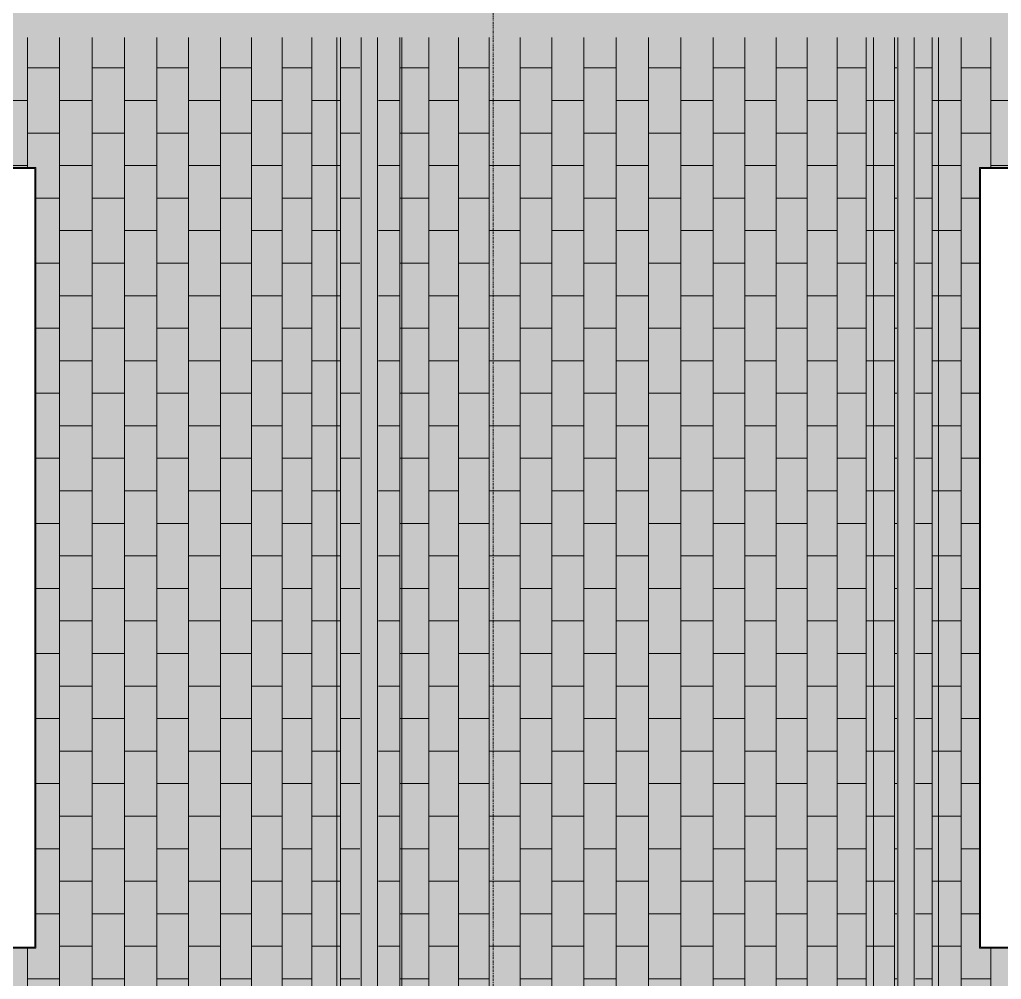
# Model space of a CAD drawing. Header units: inches. Extents: x -956 to 966, y -1111 to 895.
# Drawn here: x -654.8 to -534.1, y 673.5 to 791.6 of the extents above; entities that cross this region are included whole.
import ezdxf

# ---------------------------------------------------------------- set-up
doc = ezdxf.new("R2010")
doc.units = ezdxf.units.IN
doc.header["$MEASUREMENT"] = 0
doc.linetypes.add('Grid Line 1_4_', pattern=[0.4375, 0.25, -0.0625, 0.0625, -0.0625])
for name, color, linetype, lineweight in [('A-CLNG', 13, 'Continuous', 13), ('A-CLNG-PATT', 13, 'Continuous', 13), ('E-LITE-EQPM', 33, 'Continuous', 9), ('S-GRID', 1, 'Continuous', 9)]:
    doc.layers.add(name, color=color, linetype=linetype, lineweight=lineweight)

# ---------------------------------------------------------------- blocks, each defined once
blk = doc.blocks.new('FP_1_3-7TH FLOOR TELECOM OVERHEAD ROUTING PLAN')
at = {"layer": 'A-CLNG-PATT', "color": 50}
for p, q in [((-542.59, 789.34), (-542.59, 542.63)), ((-539.06, 789.34), (-539.06, 542.63)), ((-535.41, 789.34), (-535.41, 773.39)), ((-542.59, 785.61), (-544.67, 785.61)), ((-535.41, 785.61), (-539.06, 785.61)), ((-541.82, 781.61), (-542.59, 781.61)), ((-539.06, 781.61), (-541.82, 781.61)), ((-531.66, 781.61), (-535.41, 781.61)), ((-542.59, 777.61), (-544.67, 777.61)), ((-535.41, 777.61), (-539.06, 777.61)), ((-541.82, 773.61), (-542.59, 773.61)), ((-539.06, 773.61), (-541.82, 773.61)), ((-531.66, 773.61), (-535.41, 773.61)), ((-542.59, 769.61), (-544.67, 769.61)), ((-536.79, 769.61), (-539.06, 769.61)), ((-541.82, 765.61), (-542.59, 765.61)), ((-539.06, 765.61), (-541.82, 765.61)), ((-542.59, 761.61), (-544.67, 761.61)), ((-536.8, 761.61), (-539.06, 761.61)), ((-541.82, 757.61), (-542.59, 757.61)), ((-539.06, 757.61), (-541.82, 757.61)), ((-542.59, 753.61), (-544.67, 753.61)), ((-536.8, 753.61), (-539.06, 753.61)), ((-541.82, 749.61), (-542.59, 749.61)), ((-539.06, 749.61), (-541.82, 749.61)), ((-542.59, 745.61), (-544.67, 745.61)), ((-536.8, 745.61), (-539.06, 745.61)), ((-541.82, 741.61), (-542.59, 741.61)), ((-539.06, 741.61), (-541.82, 741.61)), ((-542.59, 737.61), (-544.67, 737.61)), ((-536.8, 737.61), (-539.06, 737.61)), ((-541.82, 733.61), (-542.59, 733.61)), ((-539.06, 733.61), (-541.82, 733.61)), ((-542.59, 729.61), (-544.67, 729.61)), ((-536.8, 729.61), (-539.06, 729.61)), ((-541.82, 725.61), (-542.59, 725.61)), ((-539.06, 725.61), (-541.82, 725.61)), ((-542.59, 721.61), (-544.67, 721.61)), ((-536.8, 721.61), (-539.06, 721.61)), ((-541.82, 717.61), (-542.59, 717.61)), ((-539.06, 717.61), (-541.82, 717.61)), ((-542.59, 713.61), (-544.67, 713.61)), ((-536.8, 713.61), (-539.06, 713.61)), ((-541.82, 709.61), (-542.59, 709.61)), ((-539.06, 709.61), (-541.82, 709.61)), ((-542.59, 705.61), (-544.67, 705.61)), ((-536.8, 705.61), (-539.06, 705.61)), ((-541.82, 701.61), (-542.59, 701.61)), ((-539.06, 701.61), (-541.82, 701.61)), ((-542.59, 697.61), (-544.67, 697.61)), ((-536.8, 697.61), (-539.06, 697.61)), ((-541.82, 693.61), (-542.59, 693.61)), ((-539.06, 693.61), (-541.82, 693.61)), ((-542.59, 689.61), (-544.67, 689.61)), ((-536.8, 689.61), (-539.06, 689.61)), ((-541.82, 685.61), (-542.59, 685.61)), ((-539.06, 685.61), (-541.82, 685.61)), ((-542.59, 681.61), (-544.67, 681.61)), ((-536.8, 681.61), (-539.06, 681.61)), ((-541.82, 677.61), (-542.59, 677.61)), ((-539.06, 677.61), (-541.82, 677.61)), ((-535.41, 677.39), (-535.41, 605.39)), ((-542.59, 673.61), (-544.67, 673.61)), ((-535.41, 673.61), (-539.06, 673.61))]:
    blk.add_line(p, q, dxfattribs=at)
blk = doc.blocks.new('FP_1_4-7TH FLOOR TELECOM OVERHEAD ROUTING PLAN')
at = {"layer": 'A-CLNG-PATT', "color": 50}
for p, q in [((-608.07, 789.34), (-608.07, 542.63)), ((-604.51, 789.34), (-604.51, 542.63)), ((-600.85, 789.34), (-600.85, 542.63)), ((-597.09, 789.34), (-597.09, 542.63)), ((-593.26, 789.34), (-593.26, 542.63)), ((-589.36, 789.34), (-589.36, 542.63)), ((-585.42, 789.34), (-585.42, 542.63)), ((-581.45, 789.34), (-581.45, 542.63)), ((-577.47, 789.34), (-577.47, 542.63)), ((-573.5, 789.34), (-573.5, 542.63)), ((-569.54, 789.34), (-569.54, 542.63)), ((-565.63, 789.34), (-565.63, 542.63)), ((-561.78, 789.34), (-561.78, 542.63)), ((-557.99, 789.34), (-557.99, 542.63)), ((-554.3, 789.34), (-554.3, 542.63)), ((-550.71, 789.34), (-550.71, 542.63)), ((-547.23, 789.34), (-547.23, 542.63)), ((-607.82, 785.61), (-608.07, 785.61)), ((-604.51, 785.61), (-607.82, 785.61)), ((-597.09, 785.61), (-600.85, 785.61)), ((-589.36, 785.61), (-593.26, 785.61)), ((-581.45, 785.61), (-585.42, 785.61)), ((-573.5, 785.61), (-577.47, 785.61)), ((-565.63, 785.61), (-569.54, 785.61)), ((-557.99, 785.61), (-561.78, 785.61)), ((-550.71, 785.61), (-554.3, 785.61)), ((-546.97, 785.61), (-547.23, 785.61)), ((-608.07, 781.61), (-610.67, 781.61)), ((-600.85, 781.61), (-604.51, 781.61)), ((-593.26, 781.61), (-597.09, 781.61)), ((-585.42, 781.61), (-589.36, 781.61)), ((-577.47, 781.61), (-581.45, 781.61)), ((-569.54, 781.61), (-573.5, 781.61)), ((-561.78, 781.61), (-565.63, 781.61)), ((-554.3, 781.61), (-557.99, 781.61)), ((-549.82, 781.61), (-550.71, 781.61)), ((-547.23, 781.61), (-549.82, 781.61)), ((-607.82, 777.61), (-608.07, 777.61)), ((-604.51, 777.61), (-607.82, 777.61)), ((-597.09, 777.61), (-600.85, 777.61)), ((-589.36, 777.61), (-593.26, 777.61)), ((-581.45, 777.61), (-585.42, 777.61)), ((-573.5, 777.61), (-577.47, 777.61)), ((-565.63, 777.61), (-569.54, 777.61)), ((-557.99, 777.61), (-561.78, 777.61)), ((-550.71, 777.61), (-554.3, 777.61)), ((-546.97, 777.61), (-547.23, 777.61)), ((-608.07, 773.61), (-610.67, 773.61)), ((-600.85, 773.61), (-604.51, 773.61)), ((-593.26, 773.61), (-597.09, 773.61)), ((-585.42, 773.61), (-589.36, 773.61)), ((-577.47, 773.61), (-581.45, 773.61)), ((-569.54, 773.61), (-573.5, 773.61)), ((-561.78, 773.61), (-565.63, 773.61)), ((-554.3, 773.61), (-557.99, 773.61)), ((-549.82, 773.61), (-550.71, 773.61)), ((-547.23, 773.61), (-549.82, 773.61)), ((-607.82, 769.61), (-608.07, 769.61)), ((-604.51, 769.61), (-607.82, 769.61)), ((-597.09, 769.61), (-600.85, 769.61)), ((-589.36, 769.61), (-593.26, 769.61)), ((-581.45, 769.61), (-585.42, 769.61)), ((-573.5, 769.61), (-577.47, 769.61)), ((-565.63, 769.61), (-569.54, 769.61)), ((-557.99, 769.61), (-561.78, 769.61)), ((-550.71, 769.61), (-554.3, 769.61)), ((-546.97, 769.61), (-547.23, 769.61)), ((-608.07, 765.61), (-610.67, 765.61)), ((-600.85, 765.61), (-604.51, 765.61)), ((-593.26, 765.61), (-597.09, 765.61)), ((-585.42, 765.61), (-589.36, 765.61)), ((-577.47, 765.61), (-581.45, 765.61)), ((-569.54, 765.61), (-573.5, 765.61)), ((-561.78, 765.61), (-565.63, 765.61)), ((-554.3, 765.61), (-557.99, 765.61)), ((-549.82, 765.61), (-550.71, 765.61)), ((-547.23, 765.61), (-549.82, 765.61)), ((-607.82, 761.61), (-608.07, 761.61)), ((-604.51, 761.61), (-607.82, 761.61)), ((-597.09, 761.61), (-600.85, 761.61)), ((-589.36, 761.61), (-593.26, 761.61)), ((-581.45, 761.61), (-585.42, 761.61)), ((-573.5, 761.61), (-577.47, 761.61)), ((-565.63, 761.61), (-569.54, 761.61)), ((-557.99, 761.61), (-561.78, 761.61)), ((-550.71, 761.61), (-554.3, 761.61)), ((-546.97, 761.61), (-547.23, 761.61)), ((-608.07, 757.61), (-610.67, 757.61)), ((-600.85, 757.61), (-604.51, 757.61)), ((-593.26, 757.61), (-597.09, 757.61)), ((-585.42, 757.61), (-589.36, 757.61)), ((-577.47, 757.61), (-581.45, 757.61)), ((-569.54, 757.61), (-573.5, 757.61)), ((-561.78, 757.61), (-565.63, 757.61)), ((-554.3, 757.61), (-557.99, 757.61)), ((-549.82, 757.61), (-550.71, 757.61)), ((-547.23, 757.61), (-549.82, 757.61)), ((-607.82, 753.61), (-608.07, 753.61)), ((-604.51, 753.61), (-607.82, 753.61)), ((-597.09, 753.61), (-600.85, 753.61)), ((-589.36, 753.61), (-593.26, 753.61)), ((-581.45, 753.61), (-585.42, 753.61)), ((-573.5, 753.61), (-577.47, 753.61)), ((-565.63, 753.61), (-569.54, 753.61)), ((-557.99, 753.61), (-561.78, 753.61)), ((-550.71, 753.61), (-554.3, 753.61)), ((-546.97, 753.61), (-547.23, 753.61)), ((-608.07, 749.61), (-610.67, 749.61)), ((-600.85, 749.61), (-604.51, 749.61)), ((-593.26, 749.61), (-597.09, 749.61)), ((-585.42, 749.61), (-589.36, 749.61)), ((-577.47, 749.61), (-581.45, 749.61)), ((-569.54, 749.61), (-573.5, 749.61)), ((-561.78, 749.61), (-565.63, 749.61)), ((-554.3, 749.61), (-557.99, 749.61)), ((-549.82, 749.61), (-550.71, 749.61)), ((-547.23, 749.61), (-549.82, 749.61)), ((-607.82, 745.61), (-608.07, 745.61)), ((-604.51, 745.61), (-607.82, 745.61)), ((-597.09, 745.61), (-600.85, 745.61)), ((-589.36, 745.61), (-593.26, 745.61)), ((-581.45, 745.61), (-585.42, 745.61)), ((-573.5, 745.61), (-577.47, 745.61)), ((-565.63, 745.61), (-569.54, 745.61)), ((-557.99, 745.61), (-561.78, 745.61)), ((-550.71, 745.61), (-554.3, 745.61)), ((-546.97, 745.61), (-547.23, 745.61)), ((-608.07, 741.61), (-610.67, 741.61)), ((-600.85, 741.61), (-604.51, 741.61)), ((-593.26, 741.61), (-597.09, 741.61)), ((-585.42, 741.61), (-589.36, 741.61)), ((-577.47, 741.61), (-581.45, 741.61)), ((-569.54, 741.61), (-573.5, 741.61)), ((-561.78, 741.61), (-565.63, 741.61)), ((-554.3, 741.61), (-557.99, 741.61)), ((-549.82, 741.61), (-550.71, 741.61)), ((-547.23, 741.61), (-549.82, 741.61)), ((-607.82, 737.61), (-608.07, 737.61)), ((-604.51, 737.61), (-607.82, 737.61)), ((-597.09, 737.61), (-600.85, 737.61)), ((-589.36, 737.61), (-593.26, 737.61)), ((-581.45, 737.61), (-585.42, 737.61)), ((-573.5, 737.61), (-577.47, 737.61)), ((-565.63, 737.61), (-569.54, 737.61)), ((-557.99, 737.61), (-561.78, 737.61)), ((-550.71, 737.61), (-554.3, 737.61)), ((-546.97, 737.61), (-547.23, 737.61)), ((-608.07, 733.61), (-610.67, 733.61)), ((-600.85, 733.61), (-604.5, 733.61)), ((-593.26, 733.61), (-597.09, 733.61)), ((-585.42, 733.61), (-589.36, 733.61)), ((-577.47, 733.61), (-581.45, 733.61)), ((-569.54, 733.61), (-573.5, 733.61)), ((-561.78, 733.61), (-565.63, 733.61)), ((-554.3, 733.61), (-557.99, 733.61)), ((-549.82, 733.61), (-550.71, 733.61)), ((-547.23, 733.61), (-549.82, 733.61)), ((-607.82, 729.61), (-608.07, 729.61)), ((-604.51, 729.61), (-607.82, 729.61)), ((-597.09, 729.61), (-600.85, 729.61)), ((-589.36, 729.61), (-593.26, 729.61)), ((-581.45, 729.61), (-585.42, 729.61)), ((-573.5, 729.61), (-577.47, 729.61)), ((-565.63, 729.61), (-569.54, 729.61)), ((-557.99, 729.61), (-561.78, 729.61)), ((-550.71, 729.61), (-554.3, 729.61)), ((-546.97, 729.61), (-547.23, 729.61)), ((-608.07, 725.61), (-610.67, 725.61)), ((-600.85, 725.61), (-604.51, 725.61)), ((-593.26, 725.61), (-597.09, 725.61)), ((-585.42, 725.61), (-589.36, 725.61)), ((-577.47, 725.61), (-581.45, 725.61)), ((-569.54, 725.61), (-573.5, 725.61)), ((-561.78, 725.61), (-565.63, 725.61)), ((-554.3, 725.61), (-557.99, 725.61)), ((-549.82, 725.61), (-550.71, 725.61)), ((-547.23, 725.61), (-549.82, 725.61)), ((-607.82, 721.61), (-608.07, 721.61)), ((-604.51, 721.61), (-607.82, 721.61)), ((-597.09, 721.61), (-600.85, 721.61)), ((-589.36, 721.61), (-593.26, 721.61)), ((-581.45, 721.61), (-585.42, 721.61)), ((-573.5, 721.61), (-577.47, 721.61)), ((-565.63, 721.61), (-569.54, 721.61)), ((-557.99, 721.61), (-561.78, 721.61)), ((-550.71, 721.61), (-554.3, 721.61)), ((-546.97, 721.61), (-547.23, 721.61)), ((-608.07, 717.61), (-610.67, 717.61)), ((-600.85, 717.61), (-604.51, 717.61)), ((-593.26, 717.61), (-597.09, 717.61)), ((-585.42, 717.61), (-589.36, 717.61)), ((-577.47, 717.61), (-581.45, 717.61)), ((-569.54, 717.61), (-573.5, 717.61)), ((-561.78, 717.61), (-565.63, 717.61)), ((-554.3, 717.61), (-557.99, 717.61)), ((-549.82, 717.61), (-550.71, 717.61)), ((-547.23, 717.61), (-549.82, 717.61)), ((-607.82, 713.61), (-608.07, 713.61)), ((-604.51, 713.61), (-607.82, 713.61)), ((-597.09, 713.61), (-600.85, 713.61)), ((-589.36, 713.61), (-593.26, 713.61)), ((-581.45, 713.61), (-585.42, 713.61)), ((-573.5, 713.61), (-577.47, 713.61)), ((-565.63, 713.61), (-569.54, 713.61)), ((-557.99, 713.61), (-561.78, 713.61)), ((-550.71, 713.61), (-554.3, 713.61)), ((-546.97, 713.61), (-547.23, 713.61)), ((-608.07, 709.61), (-610.67, 709.61)), ((-600.85, 709.61), (-604.51, 709.61)), ((-593.26, 709.61), (-597.09, 709.61)), ((-585.42, 709.61), (-589.36, 709.61)), ((-577.47, 709.61), (-581.45, 709.61)), ((-569.54, 709.61), (-573.5, 709.61)), ((-561.78, 709.61), (-565.63, 709.61)), ((-554.3, 709.61), (-557.99, 709.61)), ((-549.82, 709.61), (-550.71, 709.61)), ((-547.23, 709.61), (-549.82, 709.61)), ((-607.82, 705.61), (-608.07, 705.61)), ((-604.51, 705.61), (-607.82, 705.61)), ((-597.09, 705.61), (-600.85, 705.61)), ((-589.36, 705.61), (-593.26, 705.61)), ((-581.45, 705.61), (-585.42, 705.61)), ((-573.5, 705.61), (-577.47, 705.61)), ((-565.63, 705.61), (-569.54, 705.61)), ((-557.99, 705.61), (-561.78, 705.61)), ((-550.71, 705.61), (-554.3, 705.61)), ((-546.97, 705.61), (-547.23, 705.61)), ((-608.07, 701.61), (-610.67, 701.61)), ((-600.85, 701.61), (-604.51, 701.61)), ((-593.26, 701.61), (-597.09, 701.61)), ((-585.42, 701.61), (-589.36, 701.61)), ((-577.47, 701.61), (-581.45, 701.61)), ((-569.54, 701.61), (-573.5, 701.61)), ((-561.78, 701.61), (-565.63, 701.61)), ((-554.3, 701.61), (-557.99, 701.61)), ((-549.82, 701.61), (-550.71, 701.61)), ((-547.23, 701.61), (-549.82, 701.61)), ((-607.82, 697.61), (-608.07, 697.61)), ((-604.51, 697.61), (-607.82, 697.61)), ((-597.09, 697.61), (-600.85, 697.61)), ((-589.36, 697.61), (-593.26, 697.61)), ((-581.45, 697.61), (-585.42, 697.61)), ((-573.5, 697.61), (-577.47, 697.61)), ((-565.63, 697.61), (-569.54, 697.61)), ((-557.99, 697.61), (-561.78, 697.61)), ((-550.71, 697.61), (-554.3, 697.61)), ((-546.97, 697.61), (-547.23, 697.61)), ((-608.07, 693.61), (-610.67, 693.61)), ((-600.85, 693.61), (-604.51, 693.61)), ((-593.26, 693.61), (-597.09, 693.61)), ((-585.42, 693.61), (-589.36, 693.61)), ((-577.47, 693.61), (-581.45, 693.61)), ((-569.54, 693.61), (-573.5, 693.61)), ((-561.78, 693.61), (-565.63, 693.61)), ((-554.3, 693.61), (-557.99, 693.61)), ((-549.82, 693.61), (-550.71, 693.61)), ((-547.23, 693.61), (-549.82, 693.61)), ((-607.82, 689.61), (-608.07, 689.61)), ((-604.51, 689.61), (-607.82, 689.61)), ((-597.09, 689.61), (-600.85, 689.61)), ((-589.36, 689.61), (-593.26, 689.61)), ((-581.45, 689.61), (-585.42, 689.61)), ((-573.5, 689.61), (-577.47, 689.61)), ((-565.63, 689.61), (-569.54, 689.61)), ((-557.99, 689.61), (-561.78, 689.61)), ((-550.71, 689.61), (-554.3, 689.61)), ((-546.97, 689.61), (-547.23, 689.61)), ((-608.07, 685.61), (-610.67, 685.61)), ((-600.85, 685.61), (-604.51, 685.61)), ((-593.26, 685.61), (-597.09, 685.61)), ((-585.42, 685.61), (-589.36, 685.61)), ((-577.47, 685.61), (-581.45, 685.61)), ((-569.54, 685.61), (-573.5, 685.61)), ((-561.78, 685.61), (-565.63, 685.61)), ((-554.3, 685.61), (-557.99, 685.61)), ((-549.82, 685.61), (-550.71, 685.61)), ((-547.23, 685.61), (-549.82, 685.61)), ((-607.82, 681.61), (-608.07, 681.61)), ((-604.51, 681.61), (-607.82, 681.61)), ((-597.09, 681.61), (-600.85, 681.61)), ((-589.36, 681.61), (-593.26, 681.61)), ((-581.45, 681.61), (-585.42, 681.61)), ((-573.5, 681.61), (-577.47, 681.61)), ((-565.63, 681.61), (-569.54, 681.61)), ((-557.99, 681.61), (-561.78, 681.61)), ((-550.71, 681.61), (-554.3, 681.61)), ((-546.97, 681.61), (-547.23, 681.61)), ((-608.07, 677.61), (-610.67, 677.61)), ((-600.85, 677.61), (-604.51, 677.61)), ((-593.26, 677.61), (-597.09, 677.61)), ((-585.42, 677.61), (-589.36, 677.61)), ((-577.47, 677.61), (-581.45, 677.61)), ((-569.54, 677.61), (-573.5, 677.61)), ((-561.78, 677.61), (-565.63, 677.61)), ((-554.3, 677.61), (-557.99, 677.61)), ((-549.82, 677.61), (-550.71, 677.61)), ((-547.23, 677.61), (-549.82, 677.61)), ((-607.82, 673.61), (-608.07, 673.61)), ((-604.51, 673.61), (-607.82, 673.61)), ((-597.09, 673.61), (-600.85, 673.61)), ((-589.36, 673.61), (-593.26, 673.61)), ((-581.45, 673.61), (-585.42, 673.61)), ((-573.5, 673.61), (-577.47, 673.61)), ((-565.63, 673.61), (-569.54, 673.61)), ((-557.99, 673.61), (-561.78, 673.61)), ((-550.71, 673.61), (-554.3, 673.61)), ((-546.97, 673.61), (-547.23, 673.61))]:
    blk.add_line(p, q, dxfattribs=at)
blk = doc.blocks.new('FP_1_5-7TH FLOOR TELECOM OVERHEAD ROUTING PLAN')
at = {"layer": 'A-CLNG-PATT', "color": 50}
for p, q in [((-653.83, 789.34), (-653.83, 773.39)), ((-649.88, 789.34), (-649.88, 542.63)), ((-645.9, 789.34), (-645.9, 542.63)), ((-641.92, 789.34), (-641.92, 542.63)), ((-637.95, 789.34), (-637.95, 542.63)), ((-634.02, 789.34), (-634.02, 542.63)), ((-630.12, 789.34), (-630.12, 542.63)), ((-626.29, 789.34), (-626.29, 542.63)), ((-622.54, 789.34), (-622.54, 542.63)), ((-618.88, 789.34), (-618.88, 542.63)), ((-615.34, 789.34), (-615.34, 542.63)), ((-649.88, 785.61), (-653.83, 785.61)), ((-641.92, 785.61), (-645.9, 785.61)), ((-634.02, 785.61), (-637.95, 785.61)), ((-626.29, 785.61), (-630.12, 785.61)), ((-618.88, 785.61), (-622.54, 785.61)), ((-612.97, 785.61), (-615.34, 785.61)), ((-653.83, 781.61), (-657.74, 781.61)), ((-645.9, 781.61), (-649.88, 781.61)), ((-637.95, 781.61), (-641.92, 781.61)), ((-630.12, 781.61), (-634.02, 781.61)), ((-622.54, 781.61), (-626.29, 781.61)), ((-615.82, 781.61), (-618.88, 781.61)), ((-615.34, 781.61), (-615.82, 781.61)), ((-649.88, 777.61), (-653.83, 777.61)), ((-641.92, 777.61), (-645.9, 777.61)), ((-634.02, 777.61), (-637.95, 777.61)), ((-626.29, 777.61), (-630.12, 777.61)), ((-618.88, 777.61), (-622.54, 777.61)), ((-612.97, 777.61), (-615.34, 777.61)), ((-653.83, 773.61), (-657.74, 773.61)), ((-645.9, 773.61), (-649.88, 773.61)), ((-637.95, 773.61), (-641.92, 773.61)), ((-630.12, 773.61), (-634.02, 773.61)), ((-622.54, 773.61), (-626.29, 773.61)), ((-615.82, 773.61), (-618.88, 773.61)), ((-615.34, 773.61), (-615.82, 773.61)), ((-649.88, 769.61), (-652.8, 769.61)), ((-641.92, 769.61), (-645.9, 769.61)), ((-634.02, 769.61), (-637.95, 769.61)), ((-626.29, 769.61), (-630.12, 769.61)), ((-618.88, 769.61), (-622.54, 769.61)), ((-612.97, 769.61), (-615.34, 769.61)), ((-645.9, 765.61), (-649.88, 765.61)), ((-637.95, 765.61), (-641.92, 765.61)), ((-630.12, 765.61), (-634.02, 765.61)), ((-622.54, 765.61), (-626.29, 765.61)), ((-615.82, 765.61), (-618.88, 765.61)), ((-615.34, 765.61), (-615.82, 765.61)), ((-649.88, 761.61), (-652.8, 761.61)), ((-641.92, 761.61), (-645.9, 761.61)), ((-634.02, 761.61), (-637.95, 761.61)), ((-626.29, 761.61), (-630.12, 761.61)), ((-618.88, 761.61), (-622.54, 761.61)), ((-612.97, 761.61), (-615.34, 761.61)), ((-645.9, 757.61), (-649.88, 757.61)), ((-637.95, 757.61), (-641.92, 757.61)), ((-630.12, 757.61), (-634.02, 757.61)), ((-622.54, 757.61), (-626.29, 757.61)), ((-615.82, 757.61), (-618.88, 757.61)), ((-615.34, 757.61), (-615.82, 757.61)), ((-649.88, 753.61), (-652.8, 753.61)), ((-641.92, 753.61), (-645.9, 753.61)), ((-634.02, 753.61), (-637.95, 753.61)), ((-626.29, 753.61), (-630.12, 753.61)), ((-618.88, 753.61), (-622.54, 753.61)), ((-612.97, 753.61), (-615.34, 753.61)), ((-645.9, 749.61), (-649.88, 749.61)), ((-637.95, 749.61), (-641.92, 749.61)), ((-630.12, 749.61), (-634.02, 749.61)), ((-622.54, 749.61), (-626.29, 749.61)), ((-615.82, 749.61), (-618.88, 749.61)), ((-615.34, 749.61), (-615.82, 749.61)), ((-649.88, 745.61), (-652.8, 745.61)), ((-641.92, 745.61), (-645.9, 745.61)), ((-634.02, 745.61), (-637.95, 745.61)), ((-626.29, 745.61), (-630.12, 745.61)), ((-618.88, 745.61), (-622.54, 745.61)), ((-612.97, 745.61), (-615.34, 745.61)), ((-645.9, 741.61), (-649.88, 741.61)), ((-637.95, 741.61), (-641.92, 741.61)), ((-630.12, 741.61), (-634.02, 741.61)), ((-622.54, 741.61), (-626.29, 741.61)), ((-615.82, 741.61), (-618.88, 741.61)), ((-615.34, 741.61), (-615.82, 741.61)), ((-649.88, 737.61), (-652.8, 737.61)), ((-641.92, 737.61), (-645.9, 737.61)), ((-634.02, 737.61), (-637.95, 737.61)), ((-626.29, 737.61), (-630.12, 737.61)), ((-618.88, 737.61), (-622.54, 737.61)), ((-612.97, 737.61), (-615.34, 737.61)), ((-645.9, 733.61), (-649.88, 733.61)), ((-637.95, 733.61), (-641.92, 733.61)), ((-630.12, 733.61), (-634.02, 733.61)), ((-622.54, 733.61), (-626.29, 733.61)), ((-615.82, 733.61), (-618.88, 733.61)), ((-615.34, 733.61), (-615.82, 733.61)), ((-649.88, 729.61), (-652.8, 729.61)), ((-641.92, 729.61), (-645.9, 729.61)), ((-634.02, 729.61), (-637.95, 729.61)), ((-626.29, 729.61), (-630.12, 729.61)), ((-618.88, 729.61), (-622.54, 729.61)), ((-612.97, 729.61), (-615.34, 729.61)), ((-645.9, 725.61), (-649.88, 725.61)), ((-637.95, 725.61), (-641.92, 725.61)), ((-630.12, 725.61), (-634.02, 725.61)), ((-622.54, 725.61), (-626.29, 725.61)), ((-615.82, 725.61), (-618.88, 725.61)), ((-615.34, 725.61), (-615.82, 725.61)), ((-649.88, 721.61), (-652.8, 721.61)), ((-641.92, 721.61), (-645.9, 721.61)), ((-634.02, 721.61), (-637.95, 721.61)), ((-626.29, 721.61), (-630.12, 721.61)), ((-618.88, 721.61), (-622.54, 721.61)), ((-612.97, 721.61), (-615.34, 721.61)), ((-645.9, 717.61), (-649.88, 717.61)), ((-637.95, 717.61), (-641.92, 717.61)), ((-630.12, 717.61), (-634.02, 717.61)), ((-622.54, 717.61), (-626.29, 717.61)), ((-615.82, 717.61), (-618.88, 717.61)), ((-615.34, 717.61), (-615.82, 717.61)), ((-649.88, 713.61), (-652.8, 713.61)), ((-641.92, 713.61), (-645.9, 713.61)), ((-634.02, 713.61), (-637.95, 713.61)), ((-626.29, 713.61), (-630.12, 713.61)), ((-618.88, 713.61), (-622.54, 713.61)), ((-612.97, 713.61), (-615.34, 713.61)), ((-645.9, 709.61), (-649.88, 709.61)), ((-637.95, 709.61), (-641.92, 709.61)), ((-630.12, 709.61), (-634.02, 709.61)), ((-622.54, 709.61), (-626.29, 709.61)), ((-615.82, 709.61), (-618.88, 709.61)), ((-615.34, 709.61), (-615.82, 709.61)), ((-649.88, 705.61), (-652.8, 705.61)), ((-641.92, 705.61), (-645.9, 705.61)), ((-634.02, 705.61), (-637.95, 705.61)), ((-626.29, 705.61), (-630.12, 705.61)), ((-618.88, 705.61), (-622.54, 705.61)), ((-612.97, 705.61), (-615.34, 705.61)), ((-645.9, 701.61), (-649.88, 701.61)), ((-637.95, 701.61), (-641.92, 701.61)), ((-630.12, 701.61), (-634.02, 701.61)), ((-622.54, 701.61), (-626.29, 701.61)), ((-615.82, 701.61), (-618.88, 701.61)), ((-615.34, 701.61), (-615.82, 701.61)), ((-649.88, 697.61), (-652.8, 697.61)), ((-641.92, 697.61), (-645.9, 697.61)), ((-634.02, 697.61), (-637.95, 697.61)), ((-626.29, 697.61), (-630.12, 697.61)), ((-618.88, 697.61), (-622.54, 697.61)), ((-612.97, 697.61), (-615.34, 697.61)), ((-645.9, 693.61), (-649.88, 693.61)), ((-637.95, 693.61), (-641.92, 693.61)), ((-630.12, 693.61), (-634.02, 693.61)), ((-622.54, 693.61), (-626.29, 693.61)), ((-615.82, 693.61), (-618.88, 693.61)), ((-615.34, 693.61), (-615.82, 693.61)), ((-649.88, 689.61), (-652.8, 689.61)), ((-641.92, 689.61), (-645.9, 689.61)), ((-634.02, 689.61), (-637.95, 689.61)), ((-626.29, 689.61), (-630.12, 689.61)), ((-618.88, 689.61), (-622.54, 689.61)), ((-612.97, 689.61), (-615.34, 689.61)), ((-645.9, 685.61), (-649.88, 685.61)), ((-637.95, 685.61), (-641.92, 685.61)), ((-630.12, 685.61), (-634.02, 685.61)), ((-622.54, 685.61), (-626.29, 685.61)), ((-615.82, 685.61), (-618.88, 685.61)), ((-615.34, 685.61), (-615.82, 685.61)), ((-649.88, 681.61), (-652.8, 681.61)), ((-641.92, 681.61), (-645.9, 681.61)), ((-634.02, 681.61), (-637.95, 681.61)), ((-626.29, 681.61), (-630.12, 681.61)), ((-618.88, 681.61), (-622.54, 681.61)), ((-612.97, 681.61), (-615.34, 681.61)), ((-653.83, 677.39), (-653.83, 605.39)), ((-645.9, 677.61), (-649.88, 677.61)), ((-637.95, 677.61), (-641.92, 677.61)), ((-630.12, 677.61), (-634.02, 677.61)), ((-622.54, 677.61), (-626.29, 677.61)), ((-615.82, 677.61), (-618.88, 677.61)), ((-615.34, 677.61), (-615.82, 677.61)), ((-649.88, 673.61), (-653.83, 673.61)), ((-641.92, 673.61), (-645.9, 673.61)), ((-634.02, 673.61), (-637.95, 673.61)), ((-626.29, 673.61), (-630.12, 673.61)), ((-618.88, 673.61), (-622.54, 673.61)), ((-612.97, 673.61), (-615.34, 673.61))]:
    blk.add_line(p, q, dxfattribs=at)
blk = doc.blocks.new('7th Floor Vault - 7th Floor Vault-2429340-7TH FLOOR TELECOM OVERHEAD ROUTING PLAN')
at = {"layer": 'A-CLNG', "color": 10, "lineweight": 9}
for p, q in [((-615.82, 542.63), (-615.82, 789.34)), ((-615.82, 542.63), (-615.82, 789.34)), ((-612.82, 542.63), (-612.82, 789.34)), ((-610.82, 542.63), (-610.82, 789.34)), ((-607.82, 542.63), (-607.82, 789.34)), ((-607.82, 542.63), (-607.82, 789.34)), ((-549.82, 542.63), (-549.82, 789.34)), ((-549.82, 542.63), (-549.82, 789.34)), ((-546.82, 542.63), (-546.82, 789.34)), ((-544.82, 542.63), (-544.82, 789.34)), ((-541.82, 542.63), (-541.82, 789.34)), ((-541.82, 542.63), (-541.82, 789.34))]:
    blk.add_line(p, q, dxfattribs=at)
for name in ['FP_1_5-7TH FLOOR TELECOM OVERHEAD ROUTING PLAN', 'FP_1_4-7TH FLOOR TELECOM OVERHEAD ROUTING PLAN', 'FP_1_3-7TH FLOOR TELECOM OVERHEAD ROUTING PLAN']:
    blk.add_blockref(name, (0, 0), dxfattribs=at)
blk = doc.blocks.new('Lighting - Pendant-Finelite-HP4-D - HP-4 D-8_-SO-3000K-120-FA-SC-3361575-7TH FLOOR TELECOM OVERHEAD ROUTING PLAN')
at = {"layer": 'E-LITE-EQPM', "color": 9}
for p, q in [((48, 2), (-48, 2)), ((-48, 2), (-48, -2)), ((47.875, 1.875), (-47.875, 1.875)), ((-47.875, 1.875), (-47.875, -1.875)), ((-47.875, 1.875), (47.875, 1.875)), ((-47.875, -1.875), (-47.875, 1.875)), ((47.875, -1.875), (47.875, 1.875)), ((47.875, 1.875), (47.875, -1.875)), ((48, -2), (48, 2)), ((-48, -2), (48, -2)), ((-47.875, -1.875), (47.875, -1.875)), ((47.875, -1.875), (-47.875, -1.875))]:
    blk.add_line(p, q, dxfattribs=at)

msp = doc.modelspace()

# ---------------------------------------------------------------- hatches: boundary and pattern name
at = {"layer": 'A-CLNG-PATT'}
h = msp.add_hatch(dxfattribs=at)
h.set_pattern_fill('FP1_12', color=253, style=0, pattern_type=2)
h.set_pattern_definition([(0, (0, 0), (30.72, 7.68), [1.267, -21.773, 1.267, -21.773, -122.88]), (0, (0, 0), (30.72, 7.68), [-46.08, 1.267, -44.813, 1.267, -21.773, -53.76]), (0, (0, 0), (30.72, 7.68), [-115.2, 1.267, -14.093, 1.267, -37.133]), (120, (11.52, 3.84), (-22.011075, 22.7643), [1.267, -21.773, 1.267, -21.773, -122.88]), (120, (11.52, 3.84), (-22.011075, 22.7643), [-46.08, 1.267, -44.813, 1.267, -21.773, -53.76]), (120, (11.52, 3.84), (-22.011075, 22.7643), [-115.2, 1.267, -14.093, 1.267, -37.133]), (240, (15.36, 19.2), (-8.708925, -30.4443), [1.267, -21.773, 1.267, -21.773, -122.88]), (240, (15.36, 19.2), (-8.708925, -30.4443), [-46.08, 1.267, -44.813, 1.267, -21.773, -53.76]), (240, (15.36, 19.2), (-8.708925, -30.4443), [-115.2, 1.267, -14.093, 1.267, -37.133])])
h.paths.add_polyline_path([(-294.34, -537.62), (-227.98, -537.62), (-227.98, -527.62), (-219.98, -527.62), (-219.98, -509.12), (-210.98, -509.12), (-210.98, -364.18), (-211.98, -364.18), (-211.98, -243.37), (-299.98, -243.37), (-299.98, -537.62)], flags=0)
h.paths.add_polyline_path([(-606.23, -537.62), (-602.07, -537.62), (-602.07, -532.87), (-606.23, -532.87), (-606.23, -535.37)], flags=0)
h.paths.add_polyline_path([(-561.64, -537.62), (-356.48, -537.62), (-356.48, -525.62), (-323.98, -525.62), (-323.98, -537.62), (-305.35, -537.62), (-305.35, -525.37), (-321.35, -525.37), (-321.35, -427.37), (-305.35, -427.37), (-305.35, -243.37), (-386.84, -243.37), (-386.84, -318.61), (-390.84, -318.61), (-390.84, -243.37), (-496.9, -243.37), (-496.9, -318.61), (-500.9, -318.61), (-500.9, -243.37), (-562.04, -243.37), (-562.04, -427.37), (-500.9, -427.37), (-500.9, -402.61), (-496.9, -402.61), (-496.9, -427.37), (-390.84, -427.37), (-390.84, -402.61), (-386.84, -402.61), (-386.84, -427.37), (-370.04, -427.37), (-370.04, -525.37), (-578.04, -525.37), (-578.04, -243.37), (-578.35, -243.37), (-578.35, -528.62), (-563.48, -528.62), (-563.48, -537.62)], flags=0)
h.paths.add_polyline_path([(-567.73, -537.62), (-567.73, -532.87), (-578.07, -532.87), (-578.07, -537.62), (-572.48, -537.62)], flags=0)
h.paths.add_polyline_path([(-352.23, -537.62), (-349.48, -537.62), (-349.48, -529.87), (-352.23, -529.87), (-352.23, -536.61)], flags=0)
h.paths.add_polyline_path([(-680.44, -535.37), (-610.48, -535.37), (-610.48, -528.62), (-583.23, -528.62), (-583.23, -526.62), (-662.91, -526.62), (-662.91, -498.61), (-665.8, -498.61), (-665.8, -402.61), (-661.8, -402.61), (-661.8, -428.62), (-583.23, -428.62), (-583.23, -422.62), (-598.91, -422.62), (-598.91, -386.62), (-662.91, -386.62), (-662.91, -318.61), (-665.8, -318.61), (-665.8, -243.37), (-666.35, -243.37), (-666.35, -246.62), (-730.35, -246.62), (-730.35, -243.37), (-762.35, -243.37), (-762.35, -246.62), (-771.86, -246.62), (-771.86, -288.62), (-694.91, -288.62), (-694.91, -386.62), (-790.91, -386.62), (-790.91, -288.62), (-775.86, -288.62), (-775.86, -246.62), (-842.35, -246.62), (-842.35, -243.37), (-853.35, -243.37), (-853.35, -535.37), (-710.14, -535.37)], flags=0)
h.paths.add_polyline_path([(-834.85, -526.62), (-850.85, -526.62), (-850.85, -428.62), (-706.85, -428.62), (-706.85, -526.62), (-828.94, -526.62)], flags=0)
h.paths.add_polyline_path([(-255.48, -481.68), (-256.53, -481.54), (-257.51, -481.14), (-258.35, -480.49), (-259, -479.65), (-259.4, -478.67), (-259.54, -477.62), (-259.4, -476.57), (-259, -475.59), (-258.35, -474.75), (-257.51, -474.1), (-256.53, -473.7), (-255.48, -473.56), (-254.43, -473.7), (-253.45, -474.1), (-252.6, -474.75), (-251.96, -475.59), (-251.55, -476.57), (-251.41, -477.62), (-251.55, -478.67), (-251.96, -479.65), (-252.6, -480.49), (-253.45, -481.14), (-254.43, -481.54)], flags=0)
h.paths.add_polyline_path([(-255.48, -421.68), (-256.53, -421.54), (-257.51, -421.14), (-258.35, -420.49), (-259, -419.65), (-259.4, -418.67), (-259.54, -417.62), (-259.4, -416.57), (-259, -415.59), (-258.35, -414.75), (-257.51, -414.1), (-256.53, -413.7), (-255.48, -413.56), (-254.43, -413.7), (-253.45, -414.1), (-252.6, -414.75), (-251.96, -415.59), (-251.55, -416.57), (-251.41, -417.62), (-251.55, -418.67), (-251.96, -419.65), (-252.6, -420.49), (-253.45, -421.14), (-254.43, -421.54)], flags=0)
h.paths.add_polyline_path([(-255.48, -361.68), (-256.53, -361.54), (-257.51, -361.14), (-258.35, -360.49), (-259, -359.65), (-259.4, -358.67), (-259.54, -357.62), (-259.4, -356.57), (-259, -355.59), (-258.35, -354.75), (-257.51, -354.1), (-256.53, -353.7), (-255.48, -353.56), (-254.43, -353.7), (-253.45, -354.1), (-252.6, -354.75), (-251.96, -355.59), (-251.55, -356.57), (-251.41, -357.62), (-251.55, -358.67), (-251.96, -359.65), (-252.6, -360.49), (-253.45, -361.14), (-254.43, -361.54)], flags=0)
h.paths.add_polyline_path([(-255.48, -301.68), (-256.53, -301.54), (-257.51, -301.14), (-258.35, -300.49), (-259, -299.65), (-259.4, -298.67), (-259.54, -297.62), (-259.4, -296.57), (-259, -295.59), (-258.35, -294.75), (-257.51, -294.1), (-256.53, -293.7), (-255.48, -293.56), (-254.43, -293.7), (-253.45, -294.1), (-252.6, -294.75), (-251.96, -295.59), (-251.55, -296.57), (-251.41, -297.62), (-251.55, -298.67), (-251.96, -299.65), (-252.6, -300.49), (-253.45, -301.14), (-254.43, -301.54)], flags=0)
h.paths.add_polyline_path([(-661.8, -288.62), (-598.91, -288.62), (-598.91, -252.62), (-583.23, -252.62), (-583.23, -243.37), (-661.8, -243.37), (-661.8, -282.19)], flags=0)
h.paths.add_polyline_path([(-258.35, -241.12), (-257.53, -241.12), (-258.35, -240.49), (-259, -239.65), (-259.4, -238.67), (-259.54, -237.62), (-259.4, -236.57), (-259, -235.59), (-258.35, -234.75), (-257.51, -234.1), (-256.53, -233.7), (-255.48, -233.56), (-254.43, -233.7), (-253.45, -234.1), (-252.6, -234.75), (-251.96, -235.59), (-251.55, -236.57), (-251.41, -237.62), (-251.55, -238.67), (-251.96, -239.65), (-252.6, -240.49), (-253.42, -241.12), (-211.98, -241.12), (-211.98, -209.62), (-299.98, -209.62), (-299.98, -241.12), (-259, -241.12)], flags=0)
h.paths.add_polyline_path([(-578.35, -241.12), (-578.04, -241.12), (-578.04, -231.37), (-562.04, -231.37), (-562.04, -241.12), (-500.9, -241.12), (-500.9, -222.61), (-496.9, -222.61), (-496.9, -241.12), (-390.84, -241.12), (-390.84, -222.61), (-386.84, -222.61), (-386.84, -241.12), (-305.35, -241.12), (-305.35, -209.62), (-363.1, -209.62), (-363.1, -212.62), (-337.6, -212.62), (-337.6, -238.12), (-363.1, -238.12), (-363.1, -213.62), (-559.1, -213.62), (-559.1, -209.62), (-578.35, -209.62), (-578.35, -235.91)], flags=0)
h.paths.add_polyline_path([(-621.04, -241.12), (-583.23, -241.12), (-583.23, -209.62), (-666.35, -209.62), (-666.35, -241.12), (-665.8, -241.12), (-665.8, -222.61), (-661.8, -222.61), (-661.8, -241.12), (-650.74, -241.12)], flags=0)
h.paths.add_polyline_path([(-842.35, -241.12), (-842.35, -209.62), (-853.35, -209.62), (-853.35, -241.12)], flags=0)
h.paths.add_polyline_path([(-762.35, -241.12), (-730.35, -241.12), (-730.35, -209.62), (-762.35, -209.62), (-762.35, -222.78)], flags=0)
h.paths.add_polyline_path([(-578.35, -207.37), (-559.1, -207.37), (-559.1, -197.62), (-578.35, -197.62), (-578.35, -202.98)], flags=0)
h.paths.add_polyline_path([(-363.1, -207.37), (-305.35, -207.37), (-305.35, -197.62), (-363.1, -197.62), (-363.1, -202.98)], flags=0)
h.paths.add_polyline_path([(-294.34, -207.37), (-211.98, -207.37), (-211.98, -186.24), (-210.98, -186.24), (-210.98, -48.37), (45.27, -48.37), (45.27, -53.62), (99.27, -53.62), (99.27, -48.37), (317.04, -48.37), (317.04, 11.88), (228.2, 11.88), (228.2, 5.39), (224.2, 5.39), (224.2, 11.88), (-11.8, 11.88), (-11.8, 5.39), (-15.8, 5.39), (-15.8, 11.88), (-363.1, 11.88), (-363.1, 37.38), (-340.48, 37.38), (-340.48, 40.38), (-412.8, 40.38), (-412.8, 8.88), (-336.96, 8.84), (-336.96, 6.63), (-412.8, 6.63), (-412.8, 5.39), (-416.8, 5.39), (-416.8, 6.63), (-532.8, 6.63), (-532.8, 5.39), (-536.8, 5.39), (-536.8, 6.63), (-652.8, 6.63), (-652.8, 5.39), (-656.8, 5.39), (-656.8, 6.63), (-772.86, 6.63), (-772.86, 5.39), (-776.86, 5.39), (-776.86, 6.63), (-853.35, 6.63), (-853.35, -192.24), (-838.91, -192.24), (-838.91, -190.24), (-318.91, -190.24), (-318.91, -192.24), (-299.98, -192.24), (-299.98, -207.37)], flags=0)
h.paths.add_polyline_path([(-583.23, -207.37), (-583.23, -197.62), (-666.35, -197.62), (-666.35, -207.37), (-591.34, -207.37)], flags=0)
h.paths.add_polyline_path([(-853.35, -207.37), (-842.35, -207.37), (-842.35, -197.62), (-853.35, -197.62), (-853.35, -202.98)], flags=0)
h.paths.add_polyline_path([(-739.84, -207.37), (-730.35, -207.37), (-730.35, -197.62), (-762.35, -197.62), (-762.35, -207.37)], flags=0)
h.paths.add_polyline_path([(-772.92, -162.61), (-776.8, -162.61), (-776.8, -66.61), (-772.8, -66.61), (-772.8, -162.61)], flags=0)
h.paths.add_polyline_path([(-532.92, -162.61), (-536.8, -162.61), (-536.8, -66.61), (-532.8, -66.61), (-532.8, -162.61)], flags=0)
h.paths.add_polyline_path([(-656.8, -162.61), (-656.8, -66.61), (-652.8, -66.61), (-652.8, -162.61), (-656.67, -162.61)], flags=0)
h.paths.add_polyline_path([(-416.8, -162.61), (-416.8, -66.61), (-412.8, -66.61), (-412.8, -162.61), (-416.67, -162.61)], flags=0)
h.paths.add_polyline_path([(-280.92, -162.61), (-284.8, -162.61), (-284.8, -66.61), (-280.8, -66.61), (-280.8, -162.61), (-280.92, -162.61)], flags=0)
h.paths.add_polyline_path([(-769.54, 8.88), (-656.8, 8.88), (-656.8, 40.38), (-772.86, 40.38), (-772.86, 8.88)], flags=0)
h.paths.add_polyline_path([(-621.04, 8.88), (-536.8, 8.88), (-536.8, 40.38), (-652.8, 40.38), (-652.8, 8.88), (-650.74, 8.88)], flags=0)
h.paths.add_polyline_path([(-776.86, 8.88), (-776.86, 40.38), (-853.35, 40.38), (-853.35, 8.88), (-799.24, 8.88)], flags=0)
h.paths.add_polyline_path([(-416.8, 8.88), (-416.8, 40.38), (-532.8, 40.38), (-532.8, 8.88), (-442.84, 8.88)], flags=0)
h.paths.add_polyline_path([(121.46, 14.13), (224.2, 14.13), (224.2, 35.13), (116.9, 35.13), (116.9, 14.13)], flags=0)
h.paths.add_polyline_path([(62.06, 14.13), (91.4, 14.13), (91.4, 35.13), (-11.8, 35.13), (-11.8, 14.13), (32.36, 14.13)], flags=0)
h.paths.add_polyline_path([(-95.08, 14.13), (-15.8, 14.13), (-15.8, 35.13), (-95.08, 35.13), (-95.08, 27.07), (-124.33, 27.07), (-124.33, 14.13), (-116.14, 14.13)], flags=0)
h.paths.add_polyline_path([(228.2, 14.13), (317.04, 14.13), (317.04, 35.13), (228.2, 35.13), (228.2, 34.65)], flags=0)
h.paths.add_polyline_path([(-335.1, 17.26), (-335.1, 41.51), (-335.6, 41.51), (-335.6, 17.26)], flags=0)
h.paths.add_polyline_path([(94.52, 34.26), (114.65, 34.26), (114.65, 35.13), (93.65, 35.13), (93.65, 34.26)], flags=0)
h.paths.add_polyline_path([(240.26, 37.38), (317.04, 37.38), (317.04, 58.26), (315.04, 58.26), (315.04, 261.88), (228.2, 261.88), (228.2, 173.39), (224.2, 173.39), (224.2, 261.88), (-11.8, 261.88), (-11.8, 173.39), (-15.8, 173.39), (-15.8, 261.88), (-95.08, 261.88), (-95.08, 225.07), (-94.33, 225.05), (-94.33, 126.07), (-95.08, 126.07), (-95.08, 37.38), (-15.8, 37.38), (-15.8, 101.39), (-11.8, 101.39), (-11.8, 37.38), (224.2, 37.38), (224.2, 101.39), (228.2, 101.39), (228.2, 37.38)], flags=0)
h.paths.add_polyline_path([(-412.8, 42.63), (-340.48, 42.63), (-340.48, 256.63), (-412.8, 256.63), (-412.8, 173.39), (-416.8, 173.39), (-416.8, 256.63), (-532.8, 256.63), (-532.8, 173.39), (-536.8, 173.39), (-536.8, 256.63), (-652.8, 256.63), (-652.8, 173.39), (-656.8, 173.39), (-656.8, 256.63), (-772.8, 256.63), (-772.8, 173.39), (-776.8, 173.39), (-776.8, 256.63), (-853.35, 256.63), (-853.35, 42.63), (-776.86, 42.63), (-776.86, 101.39), (-772.86, 101.39), (-772.86, 42.63), (-656.8, 42.63), (-656.8, 101.39), (-652.8, 101.39), (-652.8, 42.63), (-536.8, 42.63), (-536.8, 101.39), (-532.8, 101.39), (-532.8, 42.63), (-416.8, 42.63), (-416.8, 101.39), (-412.8, 101.39), (-412.8, 74.26)], flags=0)
h.paths.add_polyline_path([(108.08, 52.39), (104.2, 52.39), (104.2, 100.39), (108.2, 100.39), (108.2, 52.39)], flags=0)
h.paths.add_polyline_path([(106.61, 173.39), (104.2, 173.39), (104.2, 221.39), (108.2, 221.39), (108.2, 173.39), (108.08, 173.39)], flags=0)
h.paths.add_polyline_path([(-652.8, 258.88), (-536.8, 258.88), (-536.8, 269.39), (-532.8, 269.39), (-532.8, 258.88), (-416.8, 258.88), (-416.8, 269.39), (-412.8, 269.39), (-412.8, 258.88), (-340.48, 258.88), (-340.48, 261.88), (-363.1, 261.88), (-363.1, 287.38), (-340.48, 287.38), (-340.48, 290.38), (-853.35, 290.38), (-853.35, 258.88), (-776.8, 258.88), (-776.8, 269.39), (-772.8, 269.39), (-772.8, 258.88), (-656.8, 258.88), (-656.8, 269.39), (-652.8, 269.39), (-652.8, 269.26)], flags=0)
h.paths.add_polyline_path([(-27.04, 264.13), (-15.8, 264.13), (-15.8, 269.39), (-11.8, 269.39), (-11.8, 264.13), (93.04, 264.13), (93.04, 285.13), (-95.08, 285.13), (-95.08, 264.13), (-48.94, 264.13)], flags=0)
h.paths.add_polyline_path([(315.04, 264.13), (315.04, 285.13), (116.9, 285.13), (116.9, 264.13), (224.2, 264.13), (224.2, 269.39), (228.2, 269.39), (228.2, 264.13), (299.66, 264.13)], flags=0)
h.paths.add_polyline_path([(-55.95, 287.38), (315.04, 287.38), (315.04, 490.26), (317.04, 490.26), (317.04, 506.51), (-95.08, 506.51), (-95.08, 423.07), (-94.33, 423.05), (-94.33, 324.07), (-95.08, 324.07), (-95.08, 287.38), (-56.74, 287.38)], flags=0)
h.paths.add_polyline_path([(-383.44, 292.63), (-340.48, 292.63), (-340.49, 506.51), (-853.35, 506.51), (-853.35, 292.63), (-413.14, 292.63)], flags=0)
h.paths.add_polyline_path([(-772.92, 341.39), (-776.8, 341.39), (-776.8, 437.39), (-772.8, 437.39), (-772.8, 341.39), (-772.92, 341.39)], flags=0)
h.paths.add_polyline_path([(-656.8, 341.39), (-656.8, 437.39), (-652.8, 437.39), (-652.8, 341.39), (-656.67, 341.39)], flags=0)
h.paths.add_polyline_path([(-536.67, 341.39), (-536.8, 341.39), (-536.8, 437.39), (-532.8, 437.39), (-532.8, 341.39), (-532.92, 341.39)], flags=0)
h.paths.add_polyline_path([(-416.8, 341.39), (-416.8, 437.39), (-412.8, 437.39), (-412.8, 341.39), (-416.67, 341.39)], flags=0)
h.paths.add_polyline_path([(108.2, 343.86), (104.2, 343.86), (104.2, 439.86), (108.2, 439.86), (108.2, 343.98)], flags=0)
h.paths.add_polyline_path([(-11.92, 343.86), (-15.8, 343.86), (-15.8, 439.86), (-11.8, 439.86), (-11.8, 343.86), (-11.92, 343.86)], flags=0)
h.paths.add_polyline_path([(224.2, 343.86), (224.2, 439.86), (228.2, 439.86), (228.2, 343.86), (224.33, 343.86)], flags=0)
h.paths.add_polyline_path([(306.4, 508.76), (317.04, 508.76), (317.04, 537.38), (407.03, 537.38), (407.03, 540.38), (228.2, 540.38), (228.2, 511.86), (224.2, 511.86), (224.2, 540.38), (-11.8, 540.38), (-11.8, 511.86), (-15.8, 511.86), (-15.8, 540.38), (-412.8, 540.38), (-412.8, 509.39), (-416.8, 509.39), (-416.8, 540.38), (-532.8, 540.38), (-532.8, 509.39), (-536.8, 509.39), (-536.8, 540.38), (-652.8, 540.38), (-652.8, 509.39), (-656.8, 509.39), (-656.8, 540.38), (-772.86, 540.38), (-772.86, 509.39), (-776.86, 509.39), (-776.86, 540.38), (-853.35, 540.38), (-853.35, 508.76), (-340.48, 508.76), (-340.48, 511.88), (-363.1, 511.88), (-363.1, 537.38), (-129.71, 537.38), (-129.71, 536.38), (-124.33, 536.38), (-124.33, 522.07), (-95.08, 522.07), (-95.08, 508.76), (299.66, 508.76)], flags=0)
h.paths.add_polyline_path([(93.65, 511.88), (91.4, 511.88), (91.4, 537.38), (116.9, 537.38), (116.9, 511.88), (114.65, 511.88)], flags=0)
h.paths.add_polyline_path([(589.87, 537.38), (589.87, 540.38), (555.53, 540.38), (555.53, 537.38), (581.81, 537.38)], flags=0)
h.paths.add_polyline_path([(294.27, 542.63), (407.03, 542.63), (407.03, 567.38), (464.2, 567.38), (464.2, 607.86), (468.2, 607.86), (468.2, 567.38), (554.2, 567.38), (554.2, 607.86), (558.2, 607.86), (558.2, 559.86), (555.53, 559.86), (555.53, 542.63), (589.87, 542.63), (589.87, 797.38), (-167.83, 797.38), (-167.83, 645.01), (-334.83, 645.01), (-334.83, 797.38), (-851.35, 797.38), (-851.35, 795.38), (-853.35, 795.38), (-853.35, 542.63), (-776.86, 542.63), (-776.86, 605.39), (-772.86, 605.39), (-772.86, 542.63), (-656.8, 542.63), (-656.8, 605.39), (-652.8, 605.39), (-652.8, 542.63), (-536.8, 542.63), (-536.8, 605.39), (-532.8, 605.39), (-532.8, 542.63), (-416.8, 542.63), (-416.8, 605.39), (-412.8, 605.39), (-412.8, 542.63), (-15.8, 542.63), (-15.8, 607.86), (-11.8, 607.86), (-11.8, 542.63), (224.2, 542.63), (224.2, 607.86), (228.2, 607.86), (228.2, 542.63), (269.96, 542.63)], flags=0)
h.paths.add_polyline_path([(-251.8, 559.86), (-255.8, 559.86), (-255.8, 607.86), (-251.8, 607.86), (-251.8, 559.98)], flags=0)
h.paths.add_polyline_path([(-131.8, 559.86), (-135.8, 559.86), (-135.8, 607.86), (-131.8, 607.86), (-131.8, 559.98)], flags=0)
h.paths.add_polyline_path([(104.33, 559.86), (104.2, 559.86), (104.2, 607.86), (108.2, 607.86), (108.2, 559.86), (106.61, 559.86)], flags=0)
h.paths.add_polyline_path([(344.2, 559.86), (344.2, 607.86), (348.2, 607.86), (348.2, 559.86), (344.33, 559.86)], flags=0)
h.paths.add_polyline_path([(-776.8, 677.39), (-776.8, 773.39), (-772.8, 773.39), (-772.8, 677.39), (-776.67, 677.39)], flags=0)
h.paths.add_polyline_path([(-656.67, 677.39), (-656.8, 677.39), (-656.8, 773.39), (-652.8, 773.39), (-652.8, 677.39), (-652.92, 677.39)], flags=0)
h.paths.add_polyline_path([(-536.67, 677.39), (-536.8, 677.39), (-536.8, 773.39), (-532.8, 773.39), (-532.8, 677.39), (-532.92, 677.39)], flags=0)
h.paths.add_polyline_path([(-416.67, 679.86), (-416.8, 679.86), (-416.8, 775.86), (-412.8, 775.86), (-412.8, 679.86), (-413.14, 679.86)], flags=0)
h.paths.add_polyline_path([(-135.67, 679.86), (-135.8, 679.86), (-135.8, 775.86), (-131.8, 775.86), (-131.8, 679.86), (-131.92, 679.86)], flags=0)
h.paths.add_polyline_path([(-11.92, 679.86), (-15.8, 679.86), (-15.8, 775.86), (-11.8, 775.86), (-11.8, 679.86)], flags=0)
h.paths.add_polyline_path([(106.61, 679.86), (104.2, 679.86), (104.2, 775.86), (108.2, 775.86), (108.2, 679.86), (108.08, 679.86)], flags=0)
h.paths.add_polyline_path([(228.08, 679.86), (224.2, 679.86), (224.2, 775.86), (228.2, 775.86), (228.2, 679.86), (228.08, 679.86)], flags=0)
h.paths.add_polyline_path([(348.08, 679.86), (344.2, 679.86), (344.2, 775.86), (348.2, 775.86), (348.2, 679.86), (348.08, 679.86)], flags=0)
h.paths.add_polyline_path([(464.2, 679.86), (464.2, 775.86), (468.2, 775.86), (468.2, 679.86), (464.33, 679.86)], flags=0)
h.paths.add_polyline_path([(-848.93, 741.36), (-848.94, 741.36), (-848.93, 789.36), (-848.49, 789.36), (-848.5, 741.36), (-848.89, 741.36)], flags=0)

# ---------------------------------------------------------------- linework, layer by layer
at = {"layer": 'S-GRID', "linetype": 'Grid Line 1_4_'}
msp.add_line((-596.57, -581.24), (-596.57, 870.85), dxfattribs=at)

# ---------------------------------------------------------------- block references
at = {"layer": 'A-CLNG', "color": 10, "lineweight": 9}
msp.add_blockref('7th Floor Vault - 7th Floor Vault-2429340-7TH FLOOR TELECOM OVERHEAD ROUTING PLAN', (0, 0), dxfattribs=at)
at = {"layer": 'E-LITE-EQPM', "color": 9, "extrusion": (0, 0, -1), "rotation": 269.9999999999999}
for p in [(654.8, 725.39), (534.8, 725.39)]:
    msp.add_blockref('Lighting - Pendant-Finelite-HP4-D - HP-4 D-8_-SO-3000K-120-FA-SC-3361575-7TH FLOOR TELECOM OVERHEAD ROUTING PLAN', p, dxfattribs=at)

doc.saveas('drawing.dxf')
